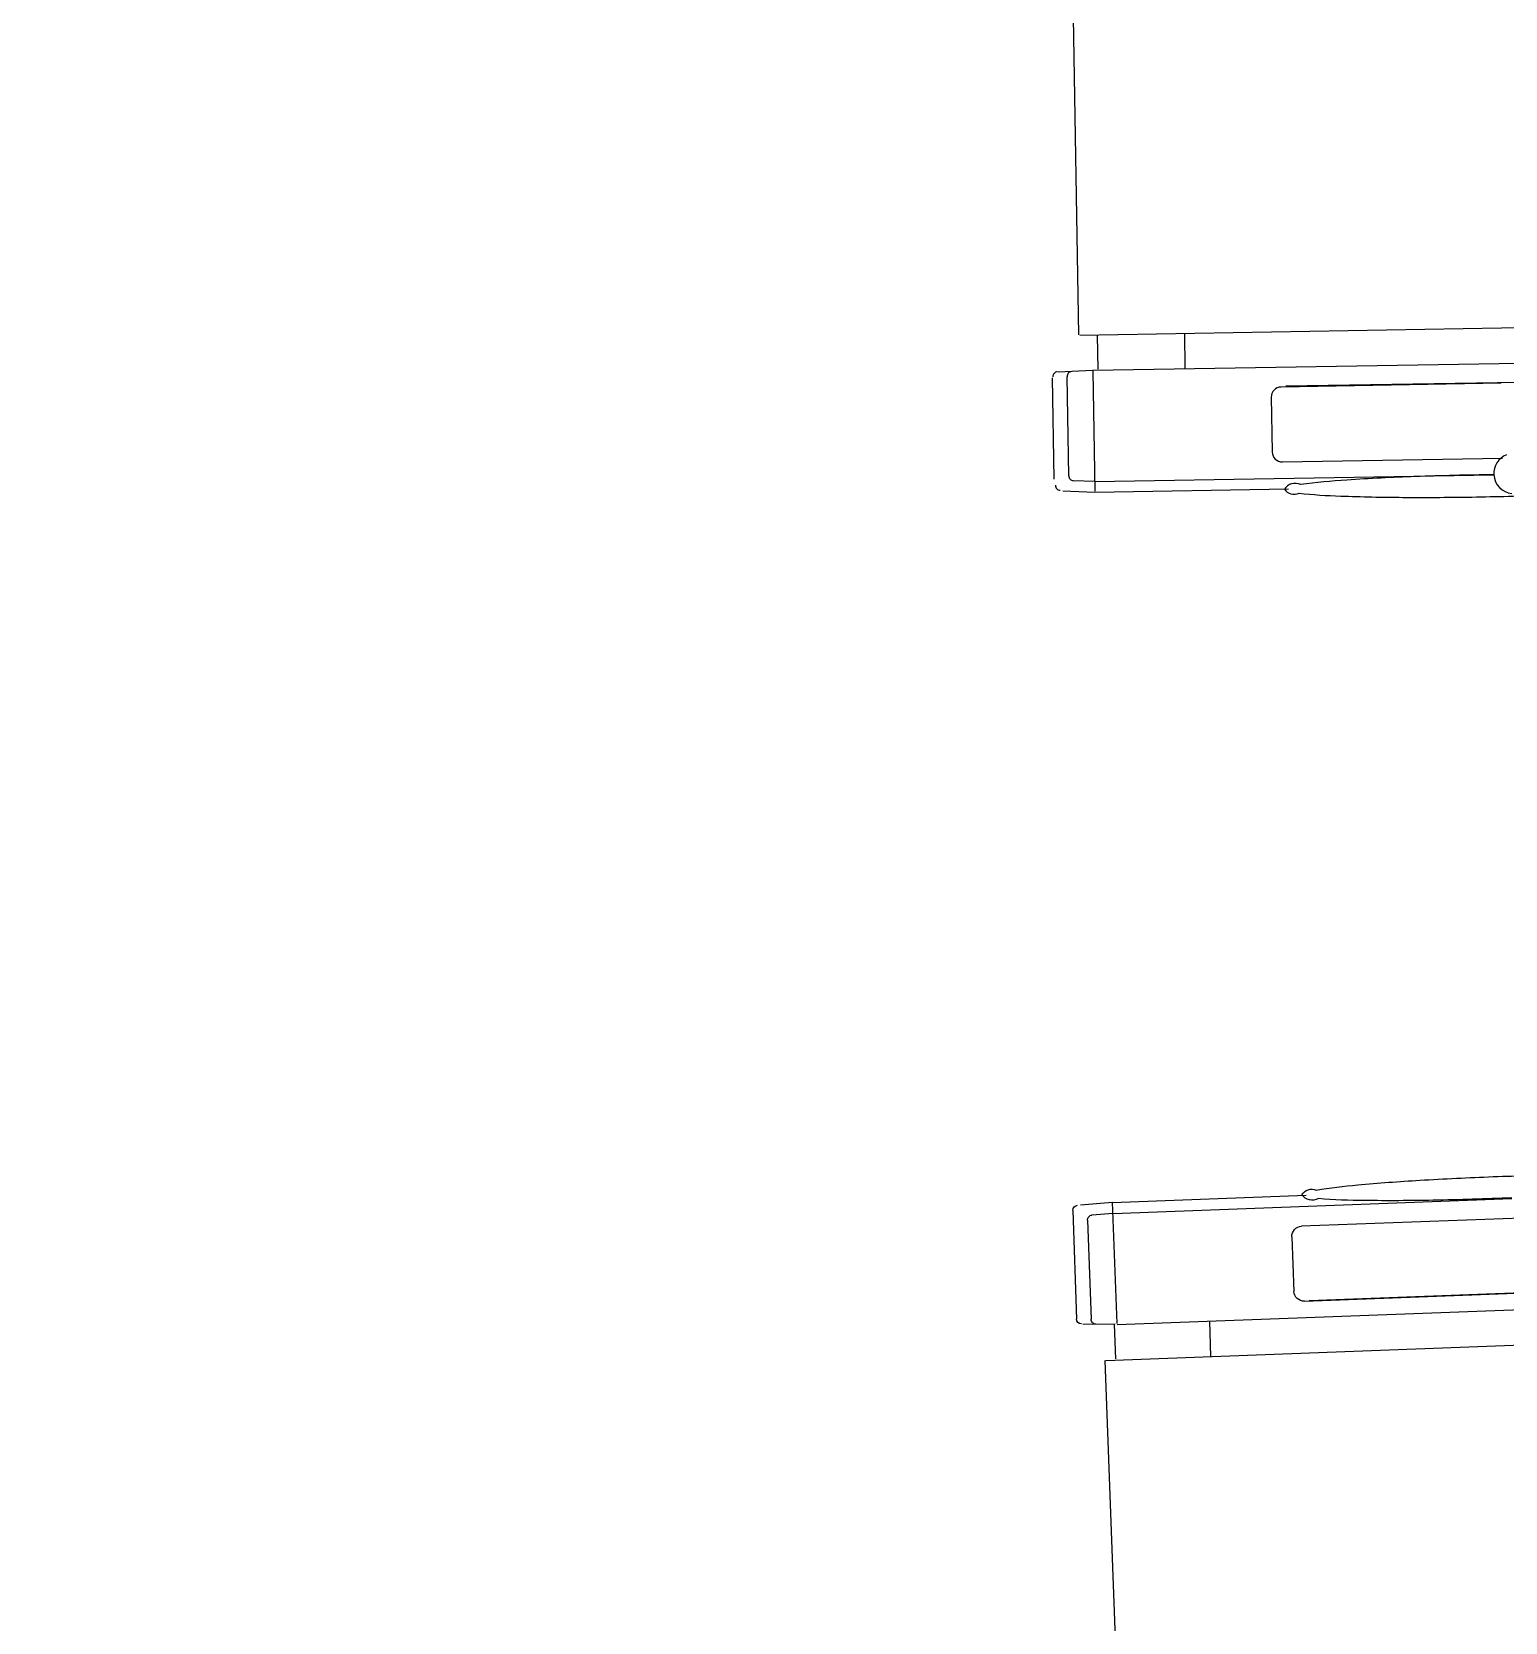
# Model space of a CAD drawing. Header units: metres. Extents: x 511.7 to 565.1, y 73.9 to 159.1.
# Drawn here: x 527.074 to 528.603, y 150.137 to 151.788 of the extents above; entities that cross this region are included whole.
import ezdxf

# ---------------------------------------------------------------- set-up
doc = ezdxf.new("R2010")
doc.units = ezdxf.units.M
doc.header["$MEASUREMENT"] = 0
doc.layers.get('0').update_dxf_attribs({"lineweight": 25})
doc.layers.add('fixtures', color=237, linetype='Continuous')

# ---------------------------------------------------------------- blocks, each defined once
blk = doc.blocks.new('fvbfd')
at = {"layer": 'fixtures'}
for p, q in [((10087.102, 8914.545), (10097.103, 8915.61)), ((10098.764, 8915.685), (10097.104, 8915.596)), ((10097.77, 8909.343), (10097.107, 8915.542)), ((10097.163, 8915.041), (10076.549, 8912.845)), ((10097.163, 8915.04), (10098.259, 8915.109)), ((10098.525, 8914.879), (10099.07, 8909.762)), ((10099.267, 8915.112), (10099.824, 8909.882)), ((10087.539, 8913.166), (10076.18, 8911.952)), ((10088.418, 8909.88), (10088.117, 8912.7)), ((10097.774, 8909.303), (10048.672, 8904.073)), ((10087.721, 8909.224), (10048.69, 8905.072)), ((10076.593, 8908.088), (10087.952, 8909.302)), ((10097.492, 8909.222), (10097.68, 8907.469)), ((10099.553, 8909.55), (10097.774, 8909.303)), ((10092.992, 8908.794), (10093.187, 8906.966)), ((10048.398, 8902.196), (10098.594, 8907.563)), ((10098.653, 8907.548), (10100.877, 8886.667))]:
    blk.add_line(p, q, dxfattribs=at)
for centre, radius, start, end in [((10098.915, 8915.417), 0.246, 70.62474, 93.09798), ((10098.913, 8915.411), 0.253, 48.509, 70.58629), ((10098.906, 8915.404), 0.262, 26.98327, 48.50963), ((10098.9, 8915.4), 0.27, 5.89309, 27.01816), ((10086.031, 8887.59), 27.12, 88.93128, 93.5099), ((10086.847, 8914.191), 0.6, 39.01585, 121.17077), ((10098.26, 8914.851), 0.259, 69.25419, 90.16162), ((10098.256, 8914.839), 0.271, 49.00112, 69.29004), ((10098.253, 8914.836), 0.275, 28.99487, 49.06105), ((10098.258, 8914.838), 0.27, 8.72268, 29.05368), ((10094.419, 8753.729), 161.253, 96.07594, 97.43017), ((10094.568, 8753.745), 161.253, 94.77511, 96.12934), ((10089.377, 8817.909), 96.879, 92.96264, 94.87487), ((10079.497, 8944.977), 31.513, 278.4421, 282.82696), ((10086.722, 8914.876), 0.666, 249.91336, 332.55304), ((10075.51, 8912.691), 1.05, 8.67566, 88.64665), ((10059.7, 9079.311), 167.313, 275.77955, 277.17896), ((10067.29, 9020.541), 108.055, 277.07987, 278.96208), ((10087.595, 8912.644), 0.525, 6.10264, 96.10264), ((10075.51, 8912.691), 1.05, 297.60158, 8.67566), ((10087.896, 8909.824), 0.525, 276.10264, 6.10264), ((10098.801, 8909.733), 0.27, 345.18713, 6.31219), ((10099.542, 8909.807), 0.262, 323.69566, 345.22202), ((10099.535, 8909.809), 0.27, 345.18713, 6.31219), ((10098.82, 8909.719), 0.246, 279.1073, 301.58054), ((10098.816, 8909.725), 0.253, 301.61899, 323.69629), ((10098.808, 8909.731), 0.262, 323.69566, 345.22202), ((10099.554, 8909.795), 0.246, 279.1073, 301.58054), ((10099.55, 8909.801), 0.253, 301.61899, 323.69629)]:
    blk.add_arc(centre, radius, start, end, dxfattribs=at)
blk = doc.blocks.new('fgsdd')
at = {"layer": 'fixtures'}
for p, q in [((10089.889, 8981.248), (10092.54, 8960.416)), ((10042.451, 8954.041), (10092.505, 8960.432)), ((10091.997, 8960.288), (10092.223, 8958.523)), ((10087.09, 8959.722), (10087.322, 8957.899)), ((10092.09, 8958.506), (10043.137, 8952.276)), ((10092.095, 8958.448), (10092.893, 8952.199)), ((10093.858, 8958.648), (10092.193, 8958.477)), ((10094.9, 8952.819), (10094.218, 8958.415)), ((10094.106, 8953.253), (10093.456, 8958.358)), ((10043.351, 8951.442), (10082.268, 8956.394)), ((10082.518, 8956.432), (10071.187, 8954.985)), ((10083.465, 8953.164), (10083.106, 8955.977)), ((10092.818, 8952.782), (10072.268, 8950.167)), ((10092.818, 8952.782), (10093.9, 8952.968)), ((10071.679, 8951.13), (10083.011, 8952.577)), ((10092.89, 8952.214), (10082.913, 8950.945)), ((10092.89, 8952.214), (10094.539, 8952.512))]:
    blk.add_line(p, q, dxfattribs=at)
at = {"layer": 'fixtures', "extrusion": (0, 0, -1)}
for centre, major_axis, start_param, end_param in [((10093.203, 8958.342), (0.174, 0.174), -0.859134, -0.466902), ((10093.201, 8958.336), (0.179, 0.179), -0.466231, -0.080909), ((10093.195, 8958.329), (0.186, 0.186), -0.08092, 0.294786), ((10093.188, 8958.325), (-0.191, 0.191), 1.864973, 2.233675), ((10093.958, 8958.382), (0.186, 0.186), -0.859656, 0.658842), ((10082.585, 8955.911), (0.371, 0.371), -0.912394, 0.658402), ((10082.944, 8953.098), (0.371, 0.371), 0.658402, 2.229198), ((10093.841, 8953.22), (-0.183, 0.183), 3.33222, 3.697123), ((10093.835, 8953.23), (-0.192, 0.192), 2.978737, 3.332846), ((10093.831, 8953.233), (0.195, 0.195), 1.058766, 1.408987), ((10093.836, 8953.232), (0.191, 0.191), 0.704949, 1.059792), ((10094.64, 8952.786), (0.186, 0.186), 0.657962, 2.176459), ((10082.575, 8919.557), (-22.283, 22.283), 0.699233, 0.775763), ((10082.639, 8950.513), (0.471, 0.471), -1.369484, 0.072851), ((10094.399, 8784.288), (-118.308, 118.308), 0.652763, 0.677187), ((10088.185, 8843.219), (76.406, 76.406), -0.895339, -0.862488), ((10062.785, 9045.462), (-68.504, 68.504), 3.745191, 3.778566), ((10075.652, 8976.899), (-19.177, 19.177), 3.674831, 3.754743), ((10082.602, 8951.208), (0.424, 0.424), 1.232846, 2.66672), ((10052.988, 9109.087), (114.023, 114.023), 2.206028, 2.229664), ((10052.839, 9109.068), (-114.023, 114.023), 3.799529, 3.823164)]:
    blk.add_ellipse(centre, major_axis=major_axis, ratio=1, start_param=start_param, end_param=end_param, dxfattribs=at)

msp = doc.modelspace()

# ---------------------------------------------------------------- hatches: boundary and pattern name
h = msp.add_hatch()
h.set_pattern_fill('ANGLE', color=256, scale=0.22)
h.set_pattern_definition([(0, (-147.6533, 48.98411), (0, 0.0605), [0.044, -0.0165]), (90, (-147.6533, 48.98411), (-0.0605, 4e-18), [0.044, -0.0165])])
h.paths.add_polyline_path([(561.9448, 159.0335), (561.4948, 159.0335), (561.4948, 158.6835), (561.9448, 158.6835)])
h.paths.add_polyline_path([(561.9459, 154.4754), (561.5959, 154.4754), (561.5959, 154.0254), (561.9459, 154.0254)])
h.paths.add_polyline_path([(560.1513, 134.4713), (559.8013, 134.4713), (559.8013, 134.0213), (560.1513, 134.0213), (560.1513, 134.0216)])
h.paths.add_polyline_path([(514.2405, 124.2734), (513.7905, 124.2734), (513.7905, 123.9234), (514.2405, 123.9234)])
h.paths.add_polyline_path([(513.9461, 124.0974, -1), (513.8461, 124.0974, -1)], flags=16)
h.paths.add_polyline_path([(514.0302, 134.372), (513.7944, 134.372), (513.7941, 133.922), (514.0302, 133.922)])
h.paths.add_polyline_path([(514.1441, 134.372), (514.0302, 134.372), (514.0302, 133.922), (514.1441, 133.922)])
h.paths.add_polyline_path([(520.1781, 154.0348), (519.944, 154.0348), (519.944, 153.5848), (520.1781, 153.5848)])
h.paths.add_polyline_path([(520.294, 154.0348), (520.1781, 154.0348), (520.1781, 153.5848), (520.294, 153.5848)])

# ---------------------------------------------------------------- block references
at = {"xscale": 0.019999999999999993, "yscale": 0.019999999999999993, "zscale": 0.019999999999999993, "rotation": 174.87859352088338}
for name in ['fvbfd', 'fgsdd']:
    msp.add_blockref(name, (745.2302, 310.8835), dxfattribs=at)

doc.saveas('drawing.dxf')
